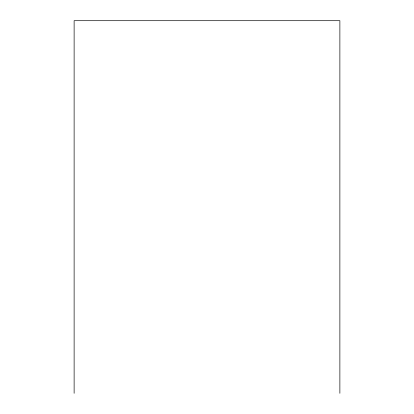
<?xml version="1.0" encoding="UTF-8"?>
<svg xmlns="http://www.w3.org/2000/svg" width="414" height="414" viewBox="0 0 414 414"><rect width="100%" height="100%" fill="white"/><g stroke="black" fill="none" stroke-linecap="round" stroke-linejoin="round"><path stroke-width="0.62" d="M339.878 393.3L339.878 20.7L74.122 20.7L74.122 393.3"/></g></svg>
